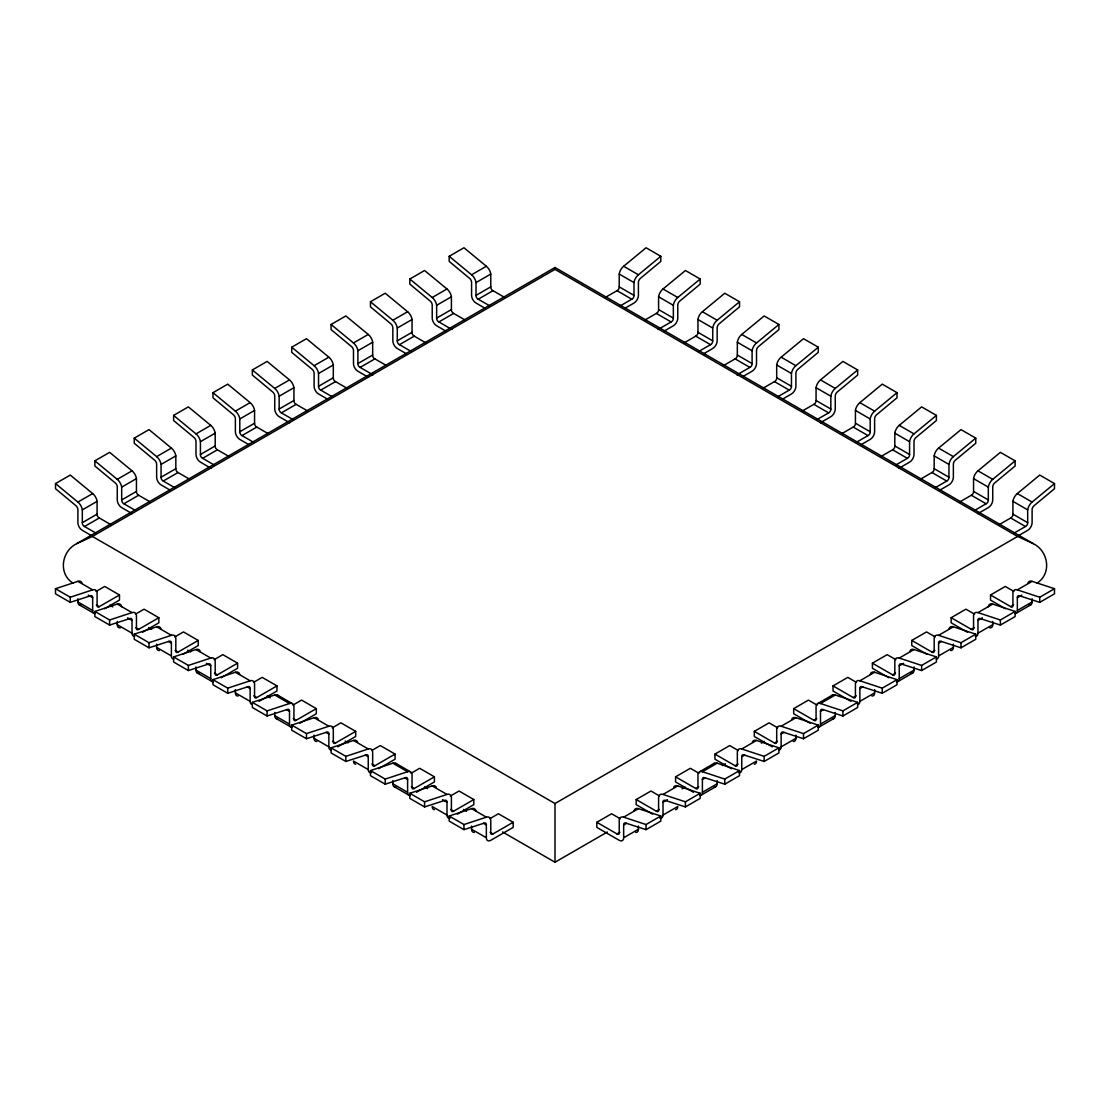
<?xml version="1.0" encoding="UTF-8"?>
<svg xmlns="http://www.w3.org/2000/svg" width="1110" height="1110" viewBox="0 0 1110 1110"><rect width="100%" height="100%" fill="white"/><g stroke="black" fill="none" stroke-linecap="round" stroke-linejoin="round"><path stroke-width="1.5" d="M605.477 297.341L617.007 290.681A2.775 1.596 -60 0 0 619.227 286.852L619.227 274.059A7.909 4.565 -60 0 1 623.654 266.261L646.048 247.766L660.811 256.299L660.811 261.405L640.623 278.18A3.566 2.067 -60 0 0 638.417 282.578L638.417 295.371A6.258 3.621 -60 0 1 633.99 303.044L625.027 308.219M620.24 305.861L631.77 299.214A2.775 1.596 -60 0 0 633.99 295.371L633.99 282.578A7.909 4.565 -60 0 1 638.417 274.78L660.811 256.299M644.841 320.068L656.371 313.422A2.775 1.596 -60 0 0 658.591 309.579L658.591 296.786A7.909 4.565 -60 0 1 663.017 288.988L685.411 270.507L700.174 279.026L700.174 284.132L680 300.907A3.566 2.067 -60 0 0 677.78 305.305L677.78 318.098A6.258 3.621 -60 0 1 673.354 325.771L664.404 330.947M658.174 329.434L671.134 321.942A2.775 1.596 -60 0 0 673.354 318.098L673.354 305.305A7.909 4.565 -60 0 1 677.78 297.508L700.174 279.026M684.218 342.81L695.748 336.15A2.775 1.596 -60 0 0 697.954 332.306L697.954 319.513A7.909 4.565 -60 0 1 702.394 311.716L724.774 293.234L739.538 301.753L739.538 306.873L719.363 323.634A3.566 2.067 -60 0 0 717.157 328.033L717.157 340.839A6.258 3.621 -60 0 1 712.717 348.512L703.768 353.674M698.981 351.329L710.511 344.669A2.775 1.596 -60 0 0 712.717 340.839L712.717 328.033A7.909 4.565 -60 0 1 717.157 320.249L739.538 301.753M723.581 365.537L735.111 358.877A2.775 1.596 -60 0 0 737.331 355.047L737.331 342.241A7.909 4.565 -60 0 1 741.758 334.443L764.152 315.962L778.915 324.481L778.915 329.601L758.74 346.362A3.566 2.067 -60 0 0 756.52 350.76L756.52 363.567A6.258 3.621 -60 0 1 752.094 371.239L741.646 377.275M736.901 374.889L749.874 367.396A2.775 1.596 -60 0 0 752.094 363.567L752.094 350.76A7.909 4.565 -60 0 1 756.52 342.976L778.915 324.481M762.958 388.264L774.489 381.604A2.775 1.596 -60 0 0 776.695 377.775L776.695 364.968A7.909 4.565 -60 0 1 781.135 357.184L803.515 338.689L818.278 347.208L818.278 352.328L798.104 369.103A3.566 2.067 -60 0 0 795.898 373.501L795.898 386.294A6.258 3.621 -60 0 1 791.458 393.967L782.508 399.142M777.721 396.783L789.252 390.123A2.775 1.596 -60 0 0 791.458 386.294L791.458 373.501A7.909 4.565 -60 0 1 795.898 365.703L818.278 347.208M802.322 410.991L813.852 404.331A2.775 1.596 -60 0 0 816.072 400.502L816.072 387.695A7.909 4.565 -60 0 1 820.498 379.911L842.892 361.416L857.655 369.949L857.655 375.055L837.481 391.83A3.566 2.067 -60 0 0 835.261 396.228L835.261 409.021A6.258 3.621 -60 0 1 830.835 416.694L820.387 422.73M817.085 419.511L828.615 412.864A2.775 1.596 -60 0 0 830.835 409.021L830.835 396.228A7.909 4.565 -60 0 1 835.261 388.431L857.655 369.949M841.699 433.719L853.229 427.072A2.775 1.596 -60 0 0 855.435 423.229L855.435 410.436A7.909 4.565 -60 0 1 859.861 402.639L882.256 384.143L897.019 392.676L897.019 397.782L876.845 414.557A3.566 2.067 -60 0 0 874.625 418.956L874.625 431.748A6.258 3.621 -60 0 1 870.198 439.421L861.249 444.597M856.462 442.252L867.992 435.592A2.775 1.596 -60 0 0 870.198 431.748L870.198 418.956A7.909 4.565 -60 0 1 874.625 411.158L897.019 392.676M881.062 456.446L892.593 449.8A2.775 1.596 -60 0 0 894.813 445.956L894.813 433.164A7.909 4.565 -60 0 1 899.239 425.366L921.633 406.884L936.396 415.404L936.396 420.523L916.208 437.285A3.566 2.067 -60 0 0 914.002 441.683L914.002 454.489A6.258 3.621 -60 0 1 909.576 462.148L899.128 468.184M895.825 464.979L907.356 458.319A2.775 1.596 -60 0 0 909.576 454.489L909.576 441.683A7.909 4.565 -60 0 1 914.002 433.885L936.396 415.404M920.44 479.187L931.956 472.527A2.775 1.596 -60 0 0 934.176 468.684L934.176 455.891A7.909 4.565 -60 0 1 938.602 448.093L960.996 429.612L975.759 438.131L975.759 443.251L955.585 460.012A3.566 2.067 -60 0 0 953.365 464.41L953.365 477.217A6.258 3.621 -60 0 1 948.939 484.89L939.99 490.051M935.203 487.706L946.733 481.046A2.775 1.596 -60 0 0 948.939 477.217L948.939 464.41A7.909 4.565 -60 0 1 953.365 456.626L975.759 438.131M959.803 501.914L971.333 495.254A2.775 1.596 -60 0 0 973.553 491.425L973.553 478.618A7.909 4.565 -60 0 1 977.979 470.82L1000.374 452.339L1015.137 460.858L1015.137 465.978L994.949 482.753A3.566 2.067 -60 0 0 992.742 487.137L992.742 499.944A6.258 3.621 -60 0 1 988.316 507.617L977.854 513.652M974.566 510.433L986.096 503.773A2.775 1.596 -60 0 0 988.316 499.944L988.316 487.137A7.909 4.565 -60 0 1 992.742 479.353L1015.137 460.858M999.166 524.641L1010.697 517.981A2.775 1.596 -60 0 0 1012.917 514.152L1012.917 501.345A7.909 4.565 -60 0 1 1017.343 493.562L1039.737 475.066L1054.5 483.585L1054.5 488.705L1034.326 505.48A3.566 2.067 -60 0 0 1032.106 509.879L1032.106 522.671A6.258 3.621 -60 0 1 1027.68 530.344L1018.716 535.519M1013.929 533.161L1025.46 526.515A2.775 1.596 -60 0 0 1027.68 522.671L1027.68 509.879A7.909 4.565 -60 0 1 1032.106 502.081L1054.5 483.585M1036.809 583.305C1052.044 573.773 1048.562 551.17 1033.257 543.622L555 267.496L76.743 543.622C61.438 551.17 57.956 573.773 73.191 583.305M91.284 535.519L82.32 530.344A6.258 3.621 60 0 1 77.894 522.671L77.894 509.879A3.566 2.067 60 0 0 75.674 505.48L55.5 488.705L55.5 483.585L70.263 475.066L92.657 493.562A7.909 4.565 60 0 1 97.083 501.345L97.083 514.152A2.775 1.596 60 0 0 99.303 517.981L110.833 524.641M132.145 513.652L121.684 507.617A6.258 3.621 60 0 1 117.258 499.944L117.258 487.137A3.566 2.067 60 0 0 115.052 482.753L94.863 465.978L94.863 460.858L109.626 452.339L132.021 470.82A7.909 4.565 60 0 1 136.447 478.618L136.447 491.425A2.775 1.596 60 0 0 138.667 495.254L150.197 501.914M170.01 490.051L161.061 484.89A6.258 3.621 60 0 1 156.635 477.217L156.635 464.41A3.566 2.067 60 0 0 154.415 460.012L134.241 443.251L134.241 438.131L149.004 429.612L171.398 448.093A7.909 4.565 60 0 1 175.824 455.891L175.824 468.684A2.775 1.596 60 0 0 178.044 472.527L189.56 479.187M210.872 468.184L200.424 462.148A6.258 3.621 60 0 1 195.998 454.489L195.998 441.683A3.566 2.067 60 0 0 193.792 437.285L173.604 420.523L173.604 415.404L188.367 406.884L210.761 425.366A7.909 4.565 60 0 1 215.187 433.164L215.187 445.956A2.775 1.596 60 0 0 217.407 449.8L228.938 456.446M248.751 444.597L239.802 439.421A6.258 3.621 60 0 1 235.375 431.748L235.375 418.956A3.566 2.067 60 0 0 233.155 414.557L212.981 397.782L212.981 392.676L227.744 384.143L250.138 402.639A7.909 4.565 60 0 1 254.565 410.436L254.565 423.229A2.775 1.596 60 0 0 256.771 427.072L268.301 433.719M289.613 422.73L279.165 416.694A6.258 3.621 60 0 1 274.739 409.021L274.739 396.228A3.566 2.067 60 0 0 272.519 391.83L252.345 375.055L252.345 369.949L267.108 361.416L289.502 379.911A7.909 4.565 60 0 1 293.928 387.695L293.928 400.502A2.775 1.596 60 0 0 296.148 404.331L307.678 410.991M327.492 399.142L318.542 393.967A6.258 3.621 60 0 1 314.102 386.294L314.102 373.501A3.566 2.067 60 0 0 311.896 369.103L291.722 352.328L291.722 347.208L306.485 338.689L328.865 357.184A7.909 4.565 60 0 1 333.305 364.968L333.305 377.775A2.775 1.596 60 0 0 335.511 381.604L347.041 388.264M368.353 377.275L357.906 371.239A6.258 3.621 60 0 1 353.479 363.567L353.479 350.76A3.566 2.067 60 0 0 351.26 346.362L331.085 329.601L331.085 324.481L345.848 315.962L368.242 334.443A7.909 4.565 60 0 1 372.669 342.241L372.669 355.047A2.775 1.596 60 0 0 374.889 358.877L386.419 365.537M406.232 353.674L397.283 348.512A6.258 3.621 60 0 1 392.843 340.839L392.843 328.033A3.566 2.067 60 0 0 390.637 323.634L370.462 306.873L370.462 301.753L385.225 293.234L407.606 311.716A7.909 4.565 60 0 1 412.046 319.513L412.046 332.306A2.775 1.596 60 0 0 414.252 336.15L425.782 342.81M445.596 330.947L436.646 325.771A6.258 3.621 60 0 1 432.22 318.098L432.22 305.305A3.566 2.067 60 0 0 430 300.907L409.826 284.132L409.826 279.026L424.589 270.507L446.983 288.988A7.909 4.565 60 0 1 451.409 296.786L451.409 309.579A2.775 1.596 60 0 0 453.629 313.422L465.159 320.068M484.973 308.219L476.01 303.044A6.258 3.621 60 0 1 471.583 295.371L471.583 282.578A3.566 2.067 60 0 0 469.377 278.18L449.189 261.405L449.189 256.299L463.952 247.766L486.346 266.261A7.909 4.565 60 0 1 490.773 274.059L490.773 286.852A2.775 1.596 60 0 0 492.993 290.681L504.523 297.341M55.5 483.585L77.894 502.081L92.657 493.562M94.863 460.858L117.258 479.353L132.021 470.82M134.241 438.131L156.635 456.626L171.398 448.093M173.604 415.404L195.998 433.885L210.761 425.366M212.981 392.676L235.375 411.158L250.138 402.639M252.345 369.949L274.739 388.431L289.502 379.911M291.722 347.208L314.102 365.703L328.865 357.184M331.085 324.481L353.479 342.976L368.242 334.443M370.462 301.753L392.843 320.249L407.606 311.716M409.826 279.026L432.22 297.508L446.983 288.988M449.189 256.299L471.583 274.78L486.346 266.261M96.07 533.161L84.54 526.515A2.775 1.596 60 0 1 82.32 522.671L82.32 509.879L97.083 501.345M135.434 510.433L123.904 503.773A2.775 1.596 60 0 1 121.684 499.944L121.684 487.137L136.447 478.618M174.797 487.706L163.267 481.046A2.775 1.596 60 0 1 161.061 477.217L161.061 464.41L175.824 455.891M214.175 464.979L202.644 458.319A2.775 1.596 60 0 1 200.424 454.489L200.424 441.683L215.187 433.164M253.538 442.252L242.008 435.592A2.775 1.596 60 0 1 239.802 431.748L239.802 418.956L254.565 410.436M292.915 419.511L281.385 412.864A2.775 1.596 60 0 1 279.165 409.021L279.165 396.228L293.928 387.695M332.278 396.783L320.748 390.123A2.775 1.596 60 0 1 318.542 386.294L318.542 373.501L333.305 364.968M373.099 374.889L360.126 367.396A2.775 1.596 60 0 1 357.906 363.567L357.906 350.76L372.669 342.241M411.019 351.329L399.489 344.669A2.775 1.596 60 0 1 397.283 340.839L397.283 328.033L412.046 319.513M451.825 329.434L438.866 321.942A2.775 1.596 60 0 1 436.646 318.098L436.646 305.305L451.409 296.786M489.76 305.861L478.23 299.214A2.775 1.596 60 0 1 476.01 295.371L476.01 282.578L490.773 274.059M82.32 522.671L97.083 514.152M121.684 499.944L136.447 491.425M161.061 477.217L175.824 468.684M200.424 454.489L215.187 445.956M239.802 431.748L254.565 423.229M279.165 409.021L293.928 400.502M318.542 386.294L333.305 377.775M357.906 363.567L372.669 355.047M397.283 340.839L412.046 332.306M436.646 318.098L451.409 309.579M476.01 295.371L490.773 286.852M84.54 526.515L99.303 517.981M123.904 503.773L138.667 495.254M163.267 481.046L178.044 472.527M202.644 458.319L217.407 449.8M242.008 435.592L256.771 427.072M281.385 412.864L296.148 404.331M320.748 390.123L335.511 381.604M360.126 367.396L374.889 358.877M399.489 344.669L414.252 336.15M438.866 321.942L453.629 313.422M478.23 299.214L492.993 290.681M76.743 543.622L92.407 536.449L555 269.383L1017.592 536.449L1033.257 543.622M96.07 591.45L104.715 586.455L119.478 594.988L119.478 600.094L104.548 608.71M96.348 604.922L99.303 606.629L119.478 594.988M135.434 614.177L144.078 609.182L158.841 617.715L158.841 622.821L142.427 632.312M135.711 627.649L138.667 629.356L158.841 617.715M174.797 636.904L183.455 631.923L198.218 640.442L198.218 645.562L183.289 654.178M175.089 650.391L178.044 652.083L198.218 640.442M214.175 659.645L222.819 654.65L237.582 663.169L237.582 668.289L221.167 677.766M214.452 673.118L217.407 674.824L237.582 663.169M253.538 682.372L262.196 677.377L276.959 685.897L276.959 691.017L259.046 701.354M253.829 695.845L256.771 697.552L276.959 685.897M292.915 705.1L301.559 700.105L316.322 708.624L316.322 713.744L299.908 723.221M293.193 718.572L296.148 720.279L316.322 708.624M332.278 727.827L340.923 722.832L355.686 731.365L355.686 736.471L337.773 746.822M332.556 741.3L335.511 743.006L355.686 731.365M371.656 750.554L380.3 745.573L395.063 754.092L395.063 759.198L378.635 768.689M371.933 764.041L374.889 765.733L395.063 754.092M411.019 773.282L419.663 768.3L434.426 776.82L434.426 781.939L416.514 792.276M411.297 786.768L414.252 788.475L434.426 776.82M450.396 796.023L459.04 791.028L473.803 799.547L473.803 804.667L457.375 814.143M450.674 809.495L453.629 811.202L473.803 799.547M489.76 818.75L498.404 813.755L513.167 822.274L513.167 827.394L490.773 840.325A6.258 3.621 -60 0 1 486.346 837.759L471.583 829.239L471.583 826.034M490.037 832.222L492.993 833.929L513.167 822.274M92.407 536.449L555 803.529L1017.592 536.449M638.417 826.034L638.417 829.239L623.654 837.759A6.258 3.621 60 0 1 619.227 840.325L596.833 827.394L596.833 822.274L611.596 813.755L620.24 818.75M652.625 814.143L636.196 804.667L636.196 799.547L650.96 791.028L659.604 796.023M693.486 792.276L675.574 781.939L675.574 776.82L690.337 768.3L698.981 773.282M731.365 768.689L714.937 759.198L714.937 754.092L729.7 745.573L738.344 750.554M772.227 746.822L754.314 736.471L754.314 731.365L769.077 722.832L777.721 727.827M810.092 723.221L793.678 713.744L793.678 708.624L808.441 700.105L817.085 705.1M850.954 701.354L833.041 691.017L833.041 685.897L847.804 677.377L856.462 682.372M888.832 677.766L872.418 668.289L872.418 663.169L887.181 654.65L895.825 659.645M926.711 654.178L911.782 645.562L911.782 640.442L926.545 631.923L935.203 636.904M967.573 632.312L951.159 622.821L951.159 617.715L965.922 609.182L974.566 614.177M1005.452 608.71L990.522 600.094L990.522 594.988L1005.285 586.455L1013.929 591.45M699.466 771.852L714.229 763.333M817.584 703.657L832.347 695.137M596.833 822.274L617.007 833.929A2.775 1.596 60 0 0 619.227 832.653L619.227 819.846A7.909 4.565 60 0 1 623.654 817.168L638.417 808.649L660.811 816.016L660.811 821.122L646.048 829.656L625.86 823.12A3.566 2.067 60 0 0 623.654 824.966L623.654 837.759M636.196 799.547L656.371 811.202A2.775 1.596 60 0 0 658.591 809.925L658.591 797.119A7.909 4.565 60 0 1 663.017 794.441L677.78 785.922L700.174 793.289L700.174 798.395L685.411 806.928L665.237 800.393A3.566 2.067 60 0 0 663.017 802.239L663.017 815.031A6.258 3.621 60 0 1 659.742 818.084M675.574 776.82L695.748 788.475A2.775 1.596 60 0 0 697.954 787.184L697.954 774.391A7.909 4.565 60 0 1 702.394 771.714L717.157 763.194L739.538 770.562L739.538 775.668L724.774 784.187L704.6 777.666A3.566 2.067 60 0 0 702.394 779.511L702.394 792.304A6.258 3.621 60 0 1 699.661 795.454M714.937 754.092L735.111 765.733A2.775 1.596 60 0 0 737.331 764.457L737.331 751.664A7.909 4.565 60 0 1 741.758 748.986L756.52 740.453L778.915 747.821L778.915 752.941L764.152 761.46L743.978 754.939A3.566 2.067 60 0 0 741.758 756.77L741.758 769.577A6.258 3.621 60 0 1 738.483 772.615M754.314 731.365L774.489 743.006A2.775 1.596 60 0 0 776.695 741.73L776.695 728.937A7.909 4.565 60 0 1 781.135 726.245L795.898 717.726L818.278 725.094L818.278 730.213L803.515 738.733L783.341 732.212A3.566 2.067 60 0 0 781.135 734.043L781.135 746.85A6.258 3.621 60 0 1 778.915 749.999M793.678 708.624L813.852 720.279A2.775 1.596 60 0 0 816.072 719.003L816.072 706.196A7.909 4.565 60 0 1 820.498 703.518L835.261 694.999L857.655 702.366L857.655 707.486L842.892 716.005L822.718 709.47A3.566 2.067 60 0 0 820.498 711.316L820.498 724.108A6.258 3.621 60 0 1 817.765 727.258M833.041 685.897L853.229 697.552A2.775 1.596 60 0 0 855.435 696.275L855.435 683.469A7.909 4.565 60 0 1 859.861 680.791L874.625 672.271L897.019 679.639L897.019 684.745L882.256 693.278L862.082 686.743A3.566 2.067 60 0 0 859.861 688.588L859.861 701.381A6.258 3.621 60 0 1 857.655 704.531M872.418 663.169L892.593 674.824A2.775 1.596 60 0 0 894.813 673.548L894.813 660.741A7.909 4.565 60 0 1 899.239 658.063L914.002 649.544L936.396 656.912L936.396 662.018L921.633 670.551L901.445 664.016A3.566 2.067 60 0 0 899.239 665.861L899.239 678.654A6.258 3.621 60 0 1 896.505 681.804M911.782 640.442L931.956 652.083A2.775 1.596 60 0 0 934.176 650.807L934.176 638.014A7.909 4.565 60 0 1 938.602 635.336L953.365 626.803L975.759 634.171L975.759 639.291L960.996 647.81L940.822 641.289A3.566 2.067 60 0 0 938.602 643.12L938.602 655.927A6.258 3.621 60 0 1 936.396 659.076M951.159 617.715L971.333 629.356A2.775 1.596 60 0 0 973.553 628.08L973.553 615.287A7.909 4.565 60 0 1 977.979 612.609L992.742 604.076L1015.137 611.443L1015.137 616.563L1000.374 625.083L980.186 618.561A3.566 2.067 60 0 0 977.979 620.393L977.979 633.199A6.258 3.621 60 0 1 975.246 636.349M990.522 594.988L1010.697 606.629A2.775 1.596 60 0 0 1012.917 605.352L1012.917 592.56A7.909 4.565 60 0 1 1017.343 589.868L1032.106 581.349L1054.5 588.716L1054.5 593.836L1039.737 602.355L1019.563 595.82A3.566 2.067 60 0 0 1017.343 597.666L1017.343 610.472A6.258 3.621 60 0 1 1015.137 613.622M502.525 831.931L555 862.234L607.337 832.014M682.081 788.863L685.078 787.129M722.457 765.553L725.441 763.819M761.335 743.103L764.318 741.383M623.654 824.966L626.609 823.259M663.017 802.239L667.443 799.672M702.394 779.511L705.336 777.805M741.758 756.77L744.713 755.077M781.135 734.043L784.076 732.336M820.498 711.316L823.453 709.609M859.861 688.588L862.817 686.882M899.239 665.861L903.665 663.294M938.602 643.12L941.558 641.427M977.979 620.393L982.405 617.84M1017.343 597.666L1021.769 595.113M617.007 833.929L619.963 832.222M656.371 811.202L659.326 809.495M695.748 788.475L698.703 786.768M735.111 765.733L738.067 764.041M774.489 743.006L777.444 741.3M813.852 720.279L816.807 718.572M853.229 697.552L856.171 695.845M892.593 674.824L895.548 673.118M931.956 652.083L934.911 650.391M971.333 629.356L974.289 627.649M1010.697 606.629L1013.652 604.922M623.654 817.168L646.048 824.536L660.811 816.016M663.017 794.441L685.411 801.808L700.174 793.289M702.394 771.714L724.774 779.081L739.538 770.562M741.758 748.986L764.152 756.354L778.915 747.821M781.135 726.245L803.515 733.613L818.278 725.094M820.498 703.518L842.892 710.886L857.655 702.366M859.861 680.791L882.256 688.158L897.019 679.639M899.239 658.063L921.633 665.431L936.396 656.912M938.602 635.336L960.996 642.704L975.759 634.171M977.979 612.609L1000.374 619.977L1015.137 611.443M1017.343 589.868L1039.737 597.236L1054.5 588.716M663.017 815.031L677.78 806.512A6.258 3.621 60 0 1 675.574 809.662M702.394 792.304L717.157 783.785L717.157 780.58M741.758 769.577L756.52 761.058A6.258 3.621 60 0 1 754.314 764.207M781.135 746.85L795.898 738.317L795.898 735.125M820.498 724.108L835.261 715.589L835.261 712.398M859.861 701.381L874.625 692.862L874.625 689.657M899.239 678.654L914.002 670.135L914.002 666.93M938.602 655.927L953.365 647.408L953.365 644.202M977.979 633.199L992.742 624.666L992.742 621.475M1017.343 610.472L1032.106 601.939L1032.106 598.748M701.09 795.176L715.853 786.643M819.194 726.981L833.971 718.461M897.934 681.526L912.697 672.993M1016.052 613.331L1030.815 604.811M94.863 613.622A6.258 3.621 -60 0 1 92.657 610.472L92.657 597.666A3.566 2.067 -60 0 0 90.437 595.82L70.263 602.355L55.5 593.836L55.5 588.716L77.894 581.349A7.909 4.565 -60 0 1 82.195 583.471M55.5 588.716L70.263 597.236L92.657 589.868A7.909 4.565 -60 0 1 97.083 592.56L97.083 605.352A2.775 1.596 -60 0 0 99.303 606.629M134.754 636.349A6.258 3.621 -60 0 1 132.021 633.199L132.021 620.393A3.566 2.067 -60 0 0 129.815 618.561L109.626 625.083L94.863 616.563L94.863 611.443L117.258 604.076A7.909 4.565 -60 0 1 121.392 605.685M94.863 611.443L109.626 619.977L132.021 612.609A7.909 4.565 -60 0 1 136.447 615.287L136.447 628.08A2.775 1.596 -60 0 0 138.667 629.356M173.604 659.076A6.258 3.621 -60 0 1 171.398 655.927L171.398 643.12A3.566 2.067 -60 0 0 169.178 641.289L149.004 647.81L134.241 639.291L134.241 634.171L156.635 626.803A7.909 4.565 -60 0 1 160.242 627.552M134.241 634.171L149.004 642.704L171.398 635.336A7.909 4.565 -60 0 1 175.824 638.014L175.824 650.807A2.775 1.596 -60 0 0 178.044 652.083M213.495 681.804A6.258 3.621 -60 0 1 210.761 678.654L210.761 665.861A3.566 2.067 -60 0 0 208.555 664.016L188.367 670.551L173.604 662.018L173.604 656.912L195.998 649.544A7.909 4.565 -60 0 1 200.133 651.14M173.604 656.912L188.367 665.431L210.761 658.063A7.909 4.565 -60 0 1 215.187 660.741L215.187 673.548A2.775 1.596 -60 0 0 217.407 674.824M252.345 704.531A6.258 3.621 -60 0 1 250.138 701.381L250.138 688.588A3.566 2.067 -60 0 0 247.918 686.743L227.744 693.278L212.981 684.745L212.981 679.639L235.375 672.271A7.909 4.565 -60 0 1 238.983 673.021M212.981 679.639L227.744 688.158L250.138 680.791A7.909 4.565 -60 0 1 254.565 683.469L254.565 696.275A2.775 1.596 -60 0 0 256.771 697.552M292.235 727.258A6.258 3.621 -60 0 1 289.502 724.108L289.502 711.316A3.566 2.067 -60 0 0 287.282 709.47L267.108 716.005L252.345 707.486L252.345 702.366L274.739 694.999A7.909 4.565 -60 0 1 278.874 696.608M252.345 702.366L267.108 710.886L289.502 703.518A7.909 4.565 -60 0 1 293.928 706.196L293.928 719.003A2.775 1.596 -60 0 0 296.148 720.279M331.085 749.999A6.258 3.621 -60 0 1 328.865 746.85L328.865 734.043A3.566 2.067 -60 0 0 326.659 732.212L306.485 738.733L291.722 730.213L291.722 725.094L314.102 717.726A7.909 4.565 -60 0 1 318.417 719.849M291.722 725.094L306.485 733.613L328.865 726.245A7.909 4.565 -60 0 1 333.305 728.937L333.305 741.73A2.775 1.596 -60 0 0 335.511 743.006M371.517 772.615A6.258 3.621 -60 0 1 368.242 769.577L368.242 756.77A3.566 2.067 -60 0 0 366.022 754.939L345.848 761.46L331.085 752.941L331.085 747.821L353.479 740.453A7.909 4.565 -60 0 1 357.6 742.063M331.085 747.821L345.848 756.354L368.242 748.986A7.909 4.565 -60 0 1 372.669 751.664L372.669 764.457A2.775 1.596 -60 0 0 374.889 765.733M410.339 795.454A6.258 3.621 -60 0 1 407.606 792.304L407.606 779.511A3.566 2.067 -60 0 0 405.4 777.666L385.225 784.187L370.462 775.668L370.462 770.562L392.843 763.194A7.909 4.565 -60 0 1 397.158 765.303M370.462 770.562L385.225 779.081L407.606 771.714A7.909 4.565 -60 0 1 412.046 774.391L412.046 787.184A2.775 1.596 -60 0 0 414.252 788.475M450.258 818.084A6.258 3.621 -60 0 1 446.983 815.031L446.983 802.239A3.566 2.067 -60 0 0 444.763 800.393L424.589 806.928L409.826 798.395L409.826 793.289L432.22 785.922A7.909 4.565 -60 0 1 435.508 786.324M409.826 793.289L424.589 801.808L446.983 794.441A7.909 4.565 -60 0 1 451.409 797.119L451.409 809.925A2.775 1.596 -60 0 0 453.629 811.202M486.346 837.759L486.346 824.966A3.566 2.067 -60 0 0 484.14 823.12L463.952 829.656L449.189 821.122L449.189 816.016L471.583 808.649A7.909 4.565 -60 0 1 475.482 809.8M449.189 816.016L463.952 824.536L486.346 817.168A7.909 4.565 -60 0 1 490.773 819.846L490.773 832.653A2.775 1.596 -60 0 0 492.993 833.929M623.654 266.261L638.417 274.78M663.017 288.988L677.78 297.508M702.394 311.716L717.157 320.249M741.758 334.443L756.52 342.976M781.135 357.184L795.898 365.703M820.498 379.911L835.261 388.431M859.861 402.639L874.625 411.158M899.239 425.366L914.002 433.885M938.602 448.093L953.365 456.626M977.979 470.82L992.742 479.353M1017.343 493.562L1032.106 502.081M619.227 274.059L633.99 282.578M658.591 296.786L673.354 305.305M697.954 319.513L712.717 328.033M737.331 342.241L752.094 350.76M776.695 364.968L791.458 373.501M816.072 387.695L830.835 396.228M855.435 410.436L870.198 418.956M894.813 433.164L909.576 441.683M934.176 455.891L948.939 464.41M973.553 478.618L988.316 487.137M1012.917 501.345L1027.68 509.879M619.227 286.852L633.99 295.371M658.591 309.579L673.354 318.098M697.954 332.306L712.717 340.839M737.331 355.047L752.094 363.567M776.695 377.775L791.458 386.294M816.072 400.502L830.835 409.021M855.435 423.229L870.198 431.748M894.813 445.956L909.576 454.489M934.176 468.684L948.939 477.217M973.553 491.425L988.316 499.944M1012.917 514.152L1027.68 522.671M617.007 290.681L631.77 299.214M656.371 313.422L671.134 321.942M695.748 336.15L710.511 344.669M735.111 358.877L749.874 367.396M774.489 381.604L789.252 390.123M813.852 404.331L828.615 412.864M853.229 427.072L867.992 435.592M892.593 449.8L907.356 458.319M931.956 472.527L946.733 481.046M971.333 495.254L986.096 503.773M1010.697 517.981L1025.46 526.515M277.653 695.137L292.416 703.657M395.771 763.333L410.534 771.852M77.894 581.349L92.657 589.868M117.258 604.076L132.021 612.609M156.635 626.803L171.398 635.336M195.998 649.544L210.761 658.063M235.375 672.271L250.138 680.791M274.739 694.999L289.502 703.518M314.102 717.726L328.865 726.245M353.479 740.453L368.242 748.986M392.843 763.194L407.606 771.714M432.22 785.922L446.983 794.441M471.583 808.649L486.346 817.168M109.723 605.158L112.72 606.879M148.712 627.663L151.709 629.384M187.687 650.169L190.684 651.889M267.149 696.039L270.146 697.774M345.113 741.05L348.11 742.784M424.561 786.921L427.572 788.655M463.55 809.426L466.547 811.16M88.231 595.113L92.657 597.666M127.594 617.84L132.021 620.393M168.442 641.427L171.398 643.12M206.335 663.294L210.761 665.861M247.183 686.882L250.138 688.588M286.546 709.609L289.502 711.316M325.924 732.336L328.865 734.043M365.287 755.077L368.242 756.77M404.664 777.805L407.606 779.511M442.557 799.672L446.983 802.239M483.391 823.259L486.346 824.966M77.894 598.748L77.894 601.939L92.657 610.472M117.258 621.475L117.258 624.666L132.021 633.199M156.635 644.202L156.635 647.408L171.398 655.927M195.998 666.93L195.998 670.135L210.761 678.654M235.375 689.657L235.375 692.862L250.138 701.381M274.739 712.398L274.739 715.589L289.502 724.108M314.102 735.125L314.102 738.317L328.865 746.85M368.242 769.577L353.479 761.058A6.258 3.621 -60 0 0 355.686 764.207M392.843 780.58L392.843 783.785L407.606 792.304M446.983 815.031L432.22 806.512A6.258 3.621 -60 0 0 434.426 809.662M79.185 604.811L93.948 613.331M197.302 672.993L212.065 681.526M276.029 718.461L290.806 726.981M394.147 786.643L408.91 795.176M1039.737 597.236L1039.737 602.355M1000.374 619.977L1000.374 625.083M960.996 642.704L960.996 647.81M921.633 665.431L921.633 670.551M882.256 688.158L882.256 693.278M842.892 710.886L842.892 716.005M803.515 733.613L803.515 738.733M764.152 756.354L764.152 761.46M724.774 779.081L724.774 784.187M685.411 801.808L685.411 806.928M646.048 824.536L646.048 829.656M555 267.496L555 269.383M555 803.529L555 862.234M463.952 824.536L463.952 829.656M424.589 801.808L424.589 806.928M385.225 779.081L385.225 784.187M345.848 756.354L345.848 761.46M306.485 733.613L306.485 738.733M267.108 710.886L267.108 716.005M227.744 688.158L227.744 693.278M188.367 665.431L188.367 670.551M149.004 642.704L149.004 647.81M109.626 619.977L109.626 625.083M70.263 597.236L70.263 602.355M120.546 627.719A6.258 3.621 -60 0 1 117.258 624.666M121.573 606.199A7.909 4.565 -60 0 1 121.684 606.754M435.841 786.671A7.909 4.565 -60 0 1 436.341 787.517M316.836 741.466A6.258 3.621 -60 0 1 314.102 738.317M395.576 786.921A6.258 3.621 -60 0 1 392.843 783.785M117.258 479.353A7.909 4.565 60 0 1 121.684 487.137M77.894 502.081A7.909 4.565 60 0 1 82.32 509.879M471.583 274.78A7.909 4.565 60 0 1 476.01 282.578M235.375 411.158A7.909 4.565 60 0 1 239.802 418.956M712.842 765.303A7.909 4.565 60 0 1 717.157 763.194M717.157 783.785A6.258 3.621 60 0 1 714.424 786.921M159.368 650.543A6.258 3.621 -60 0 1 156.635 647.408M160.534 627.955A7.909 4.565 -60 0 1 160.936 628.926M474.317 832.389A6.258 3.621 -60 0 1 471.583 829.239M475.718 810.258A7.909 4.565 -60 0 1 475.899 810.772M80.628 605.089A6.258 3.621 -60 0 1 77.894 601.939M277.472 718.739A6.258 3.621 -60 0 1 274.739 715.589M239.274 673.409A7.909 4.565 -60 0 1 239.677 674.38M238.109 696.012A6.258 3.621 -60 0 1 235.375 692.862M274.739 388.431A7.909 4.565 60 0 1 279.165 396.228M199.287 673.173A6.258 3.621 -60 0 1 195.998 670.135M200.3 651.653A7.909 4.565 -60 0 1 200.424 652.222M795.898 738.317A6.258 3.621 60 0 1 793.164 741.466M791.583 719.849A7.909 4.565 60 0 1 795.898 717.726M831.126 696.608A7.909 4.565 60 0 1 835.261 694.999M835.261 715.589A6.258 3.621 60 0 1 832.528 718.739M353.479 342.976A7.909 4.565 60 0 1 357.906 350.76M752.4 742.063A7.909 4.565 60 0 1 756.52 740.453M673.659 787.517A7.909 4.565 60 0 1 674.159 786.671M674.491 786.324A7.909 4.565 60 0 1 677.78 785.922M949.064 628.926A7.909 4.565 60 0 1 949.466 627.955M949.758 627.552A7.909 4.565 60 0 1 953.365 626.803M953.365 647.408A6.258 3.621 60 0 1 950.632 650.543M909.576 652.222A7.909 4.565 60 0 1 909.7 651.653M909.867 651.14A7.909 4.565 60 0 1 914.002 649.544M914.002 670.135A6.258 3.621 60 0 1 910.713 673.173M992.742 624.666A6.258 3.621 60 0 1 989.454 627.719M988.316 606.754A7.909 4.565 60 0 1 988.427 606.199M988.608 605.685A7.909 4.565 60 0 1 992.742 604.076M314.102 365.703A7.909 4.565 60 0 1 318.542 373.501M392.843 320.249A7.909 4.565 60 0 1 397.283 328.033M195.998 433.885A7.909 4.565 60 0 1 200.424 441.683M432.22 297.508A7.909 4.565 60 0 1 436.646 305.305M156.635 456.626A7.909 4.565 60 0 1 161.061 464.41M870.323 674.38A7.909 4.565 60 0 1 870.726 673.409M871.017 673.021A7.909 4.565 60 0 1 874.625 672.271M874.625 692.862A6.258 3.621 60 0 1 871.891 696.012M1027.804 583.471A7.909 4.565 60 0 1 1032.106 581.349M1032.106 601.939A6.258 3.621 60 0 1 1029.372 605.089M634.101 810.772A7.909 4.565 60 0 1 634.282 810.258M634.518 809.8A7.909 4.565 60 0 1 638.417 808.649M638.417 829.239A6.258 3.621 60 0 1 635.683 832.389"/></g></svg>
